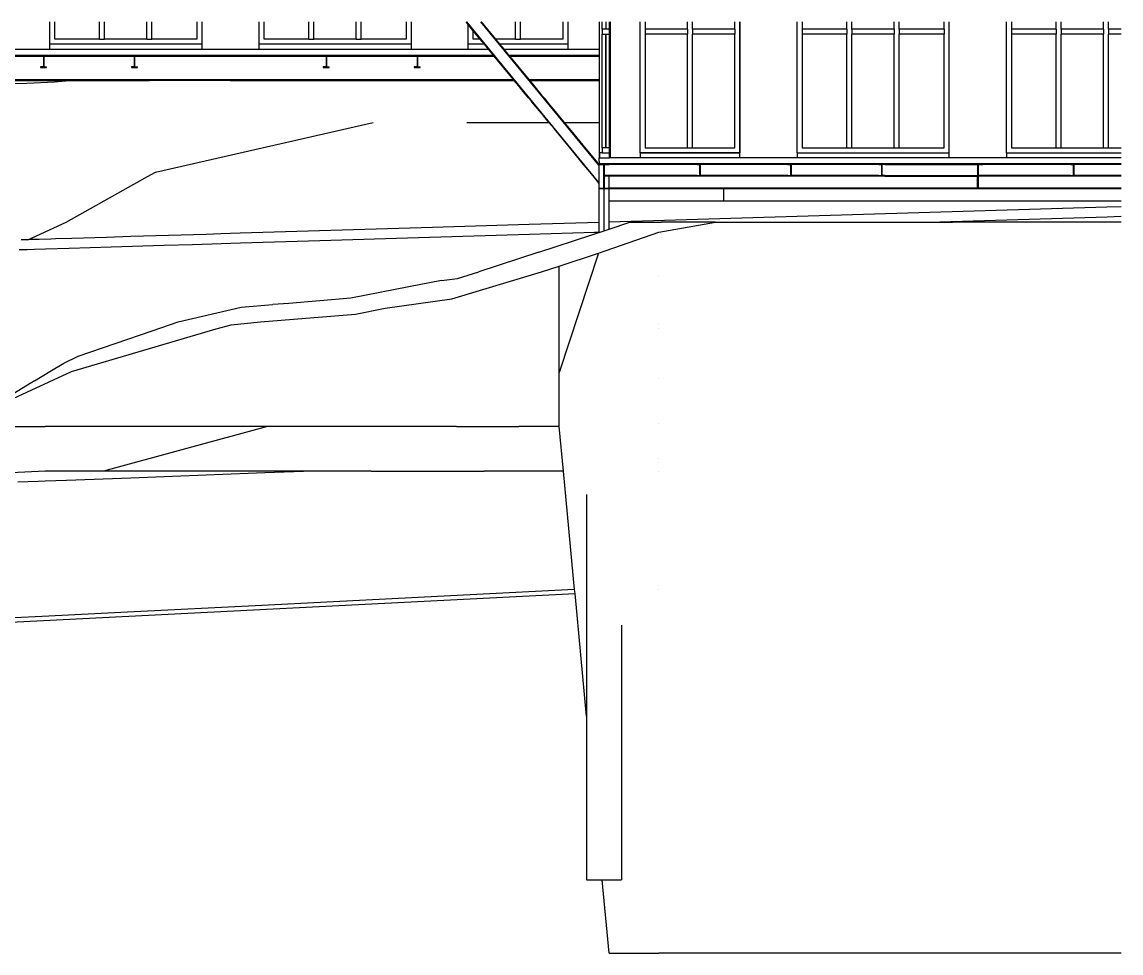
# Model space of a CAD drawing. Extents: x -31.2 to 31.2, y -10.6 to 11.8.
# Drawn here: x 9.1 to 31.16, y -6.93 to 11.76 of the extents above; entities that cross this region are included whole.
import ezdxf

# ---------------------------------------------------------------- set-up
doc = ezdxf.new("R2010")
doc.units = 0
doc.layers.get('0').update_dxf_attribs({"linetype": 'CONTINUOUS'})
doc.layers.add('SECTIONCUTEDGES', color=7, linetype='CONTINUOUS')

msp = doc.modelspace()

# ---------------------------------------------------------------- linework, layer by layer
for p, q in [((9.657, 11.311), (9.657, 11.757)), ((9.757, 11.411), (9.757, 11.757)), ((10.657, 11.411), (10.657, 11.757)), ((10.757, 11.411), (10.757, 11.757)), ((11.607, 11.411), (11.607, 11.757)), ((11.707, 11.411), (11.707, 11.757)), ((12.607, 11.757), (12.607, 11.411)), ((12.707, 11.757), (12.707, 11.311)), ((13.857, 11.311), (13.857, 11.757)), ((13.957, 11.411), (13.957, 11.757)), ((14.857, 11.411), (14.857, 11.757)), ((14.957, 11.411), (14.957, 11.757)), ((15.807, 11.411), (15.807, 11.757)), ((15.907, 11.411), (15.907, 11.757)), ((16.807, 11.757), (16.807, 11.411)), ((16.907, 11.757), (16.907, 11.311)), ((18.057, 11.704), (18.012, 11.757)), ((20.678, 8.538), (18.025, 11.757)), ((18.057, 11.311), (18.057, 11.704)), ((18.157, 11.582), (18.057, 11.704)), ((20.678, 8.885), (18.311, 11.757)), ((18.609, 11.411), (18.323, 11.757)), ((19.007, 11.411), (19.007, 11.757)), ((19.107, 11.411), (19.107, 11.757)), ((19.957, 11.757), (19.957, 11.411)), ((20.057, 11.757), (20.057, 11.311)), ((20.682, 11.757), (20.682, 11.211)), ((20.692, 9.131), (20.692, 11.757)), ((20.692, 9.131), (20.692, 11.757)), ((20.742, 11.611), (20.742, 11.757)), ((20.892, 11.611), (20.892, 11.757)), ((20.902, 11.757), (20.902, 9.031)), ((21.507, 9.131), (21.507, 11.757)), ((21.507, 9.131), (21.507, 11.757)), ((21.607, 11.757), (21.607, 11.611)), ((22.457, 11.611), (22.457, 11.757)), ((22.557, 11.611), (22.557, 11.757)), ((23.407, 11.611), (23.407, 11.757)), ((23.507, 9.131), (23.507, 11.757)), ((23.507, 11.757), (23.507, 9.131)), ((24.657, 9.131), (24.657, 11.757)), ((24.757, 11.757), (24.757, 11.611)), ((25.657, 11.611), (25.657, 11.757)), ((25.757, 11.611), (25.757, 11.757)), ((26.607, 11.611), (26.607, 11.757)), ((26.707, 11.611), (26.707, 11.757)), ((27.607, 11.611), (27.607, 11.757)), ((27.707, 9.131), (27.707, 11.757)), ((28.857, 9.131), (28.857, 11.757)), ((28.957, 11.757), (28.957, 11.611)), ((29.857, 11.611), (29.857, 11.757)), ((29.957, 11.611), (29.957, 11.757)), ((30.807, 11.611), (30.807, 11.757)), ((30.907, 11.611), (30.907, 11.757)), ((18.157, 11.411), (18.157, 11.582)), ((18.298, 11.411), (18.157, 11.582)), ((20.742, 9.231), (20.742, 11.511)), ((20.892, 9.231), (20.892, 11.511)), ((22.457, 11.611), (21.607, 11.611)), ((21.607, 11.611), (21.607, 11.511)), ((22.457, 11.511), (21.607, 11.511)), ((21.607, 11.511), (21.607, 9.231)), ((22.457, 11.611), (22.457, 11.511)), ((22.457, 9.231), (22.457, 11.511)), ((23.407, 11.611), (22.557, 11.611)), ((22.557, 11.611), (22.557, 11.511)), ((23.407, 11.511), (22.557, 11.511)), ((22.557, 9.231), (22.557, 11.511)), ((23.407, 11.611), (23.407, 11.511)), ((23.407, 9.231), (23.407, 11.511)), ((25.657, 11.611), (24.757, 11.611)), ((24.757, 11.611), (24.757, 11.511)), ((25.657, 11.511), (24.757, 11.511)), ((24.757, 11.511), (24.757, 9.231)), ((25.657, 11.611), (25.657, 11.511)), ((25.657, 9.231), (25.657, 11.511)), ((26.607, 11.611), (25.757, 11.611)), ((25.757, 11.611), (25.757, 11.511)), ((26.607, 11.511), (25.757, 11.511)), ((25.757, 9.231), (25.757, 11.511)), ((26.607, 11.611), (26.607, 11.511)), ((26.607, 9.231), (26.607, 11.511)), ((27.607, 11.611), (26.707, 11.611)), ((26.707, 11.611), (26.707, 11.511)), ((27.607, 11.511), (26.707, 11.511)), ((26.707, 9.231), (26.707, 11.511)), ((27.607, 11.611), (27.607, 11.511)), ((27.607, 9.231), (27.607, 11.511)), ((29.857, 11.611), (28.957, 11.611)), ((28.957, 11.611), (28.957, 11.511)), ((29.857, 11.511), (28.957, 11.511)), ((28.957, 11.511), (28.957, 9.231)), ((29.857, 11.611), (29.857, 11.511)), ((29.857, 9.231), (29.857, 11.511)), ((30.807, 11.611), (29.957, 11.611)), ((29.957, 11.611), (29.957, 11.511)), ((30.807, 11.511), (29.957, 11.511)), ((29.957, 9.231), (29.957, 11.511)), ((30.807, 11.611), (30.807, 11.511)), ((30.807, 9.231), (30.807, 11.511)), ((31.157, 11.611), (30.907, 11.611)), ((30.907, 11.611), (30.907, 11.511)), ((31.157, 11.511), (30.907, 11.511)), ((30.907, 9.231), (30.907, 11.511)), ((12.707, 11.311), (9.657, 11.311)), ((9.657, 11.211), (9.657, 11.311)), ((10.657, 11.411), (9.757, 11.411)), ((10.657, 11.411), (10.757, 11.411)), ((11.607, 11.411), (10.757, 11.411)), ((11.607, 11.411), (11.707, 11.411)), ((12.607, 11.411), (11.707, 11.411)), ((12.707, 11.311), (12.707, 11.211)), ((16.907, 11.311), (13.857, 11.311)), ((13.857, 11.211), (13.857, 11.311)), ((14.857, 11.411), (13.957, 11.411)), ((14.857, 11.411), (14.957, 11.411)), ((15.807, 11.411), (14.957, 11.411)), ((15.807, 11.411), (15.907, 11.411)), ((16.807, 11.411), (15.907, 11.411)), ((16.907, 11.311), (16.907, 11.211)), ((18.38, 11.311), (18.057, 11.311)), ((18.057, 11.211), (18.057, 11.311)), ((18.298, 11.411), (18.157, 11.411)), ((18.38, 11.311), (18.298, 11.411)), ((18.463, 11.211), (18.38, 11.311)), ((19.007, 11.411), (18.609, 11.411)), ((18.691, 11.311), (18.609, 11.411)), ((20.057, 11.311), (18.691, 11.311)), ((18.774, 11.211), (18.691, 11.311)), ((19.007, 11.411), (19.107, 11.411)), ((19.957, 11.411), (19.107, 11.411)), ((20.057, 11.311), (20.057, 11.211)), ((5.882, 11.091), (18.562, 11.091)), ((5.882, 11.085), (18.566, 11.085)), ((7.71, 11.069), (9.529, 11.069)), ((8.507, 11.211), (9.657, 11.211)), ((9.529, 11.069), (9.529, 10.855)), ((9.529, 11.069), (9.535, 11.069)), ((9.535, 11.069), (9.535, 10.855)), ((9.535, 11.069), (11.354, 11.069)), ((9.657, 11.211), (12.707, 11.211)), ((11.354, 11.069), (11.354, 10.855)), ((11.354, 11.069), (11.36, 11.069)), ((11.36, 11.069), (11.36, 10.855)), ((11.36, 11.069), (15.204, 11.069)), ((12.707, 11.211), (13.857, 11.211)), ((13.857, 11.211), (16.907, 11.211)), ((15.204, 11.069), (15.204, 10.855)), ((15.204, 11.069), (15.21, 11.069)), ((15.21, 11.069), (15.21, 10.855)), ((15.21, 11.069), (17.029, 11.069)), ((16.907, 11.211), (18.057, 11.211)), ((17.029, 11.069), (17.029, 10.855)), ((17.029, 11.069), (17.035, 11.069)), ((17.035, 11.069), (17.035, 10.855)), ((17.035, 11.069), (18.579, 11.069)), ((18.057, 11.211), (18.463, 11.211)), ((18.562, 11.091), (18.463, 11.211)), ((18.566, 11.085), (18.562, 11.091)), ((18.579, 11.069), (18.566, 11.085)), ((18.965, 10.601), (18.579, 11.069)), ((18.774, 11.211), (20.057, 11.211)), ((18.873, 11.091), (18.774, 11.211)), ((18.873, 11.091), (20.682, 11.091)), ((18.877, 11.085), (18.873, 11.091)), ((18.89, 11.069), (18.877, 11.085)), ((18.877, 11.085), (20.682, 11.085)), ((18.89, 11.069), (20.682, 11.069)), ((19.276, 10.601), (18.89, 11.069)), ((20.057, 11.211), (20.682, 11.211)), ((20.682, 11.211), (20.682, 11.091)), ((20.682, 11.091), (20.682, 11.085)), ((20.682, 11.085), (20.682, 11.069)), ((20.682, 11.069), (20.682, 10.601)), ((9.472, 10.855), (9.472, 10.845)), ((9.529, 10.855), (9.472, 10.855)), ((9.472, 10.845), (9.592, 10.845)), ((9.535, 10.855), (9.592, 10.855)), ((9.592, 10.845), (9.592, 10.855)), ((11.297, 10.855), (11.297, 10.845)), ((11.354, 10.855), (11.297, 10.855)), ((11.297, 10.845), (11.417, 10.845)), ((11.36, 10.855), (11.417, 10.855)), ((11.417, 10.845), (11.417, 10.855)), ((15.147, 10.855), (15.147, 10.845)), ((15.204, 10.855), (15.147, 10.855)), ((15.147, 10.845), (15.267, 10.845)), ((15.21, 10.855), (15.267, 10.855)), ((15.267, 10.845), (15.267, 10.855)), ((16.972, 10.855), (16.972, 10.845)), ((17.029, 10.855), (16.972, 10.855)), ((16.972, 10.845), (17.092, 10.845)), ((17.035, 10.855), (17.092, 10.855)), ((17.092, 10.845), (17.092, 10.855)), ((5.882, 10.601), (18.965, 10.601)), ((18.978, 10.585), (18.965, 10.601)), ((19.276, 10.601), (20.682, 10.601)), ((19.289, 10.585), (19.276, 10.601)), ((20.682, 10.601), (20.682, 10.585)), ((8.839, 10.585), (10.054, 10.585)), ((8.934, 10.522), (9.198, 10.531)), ((9.198, 10.531), (9.752, 10.553)), ((9.752, 10.553), (10.054, 10.585)), ((10.054, 10.585), (11.562, 10.585)), ((11.562, 10.585), (11.659, 10.585)), ((13.276, 10.585), (11.659, 10.585)), ((13.276, 10.585), (13.641, 10.585)), ((13.641, 10.585), (16.418, 10.585)), ((16.418, 10.585), (16.646, 10.585)), ((16.646, 10.585), (16.834, 10.585)), ((16.834, 10.585), (18.978, 10.585)), ((19.061, 10.485), (18.978, 10.585)), ((19.127, 10.405), (19.061, 10.485)), ((19.199, 10.317), (19.127, 10.405)), ((19.289, 10.585), (19.855, 10.585)), ((19.343, 10.52), (19.289, 10.585)), ((19.399, 10.452), (19.343, 10.52)), ((19.477, 10.358), (19.399, 10.452)), ((19.855, 10.585), (20.173, 10.585)), ((20.173, 10.585), (20.682, 10.585)), ((20.682, 10.585), (20.682, 10.535)), ((20.682, 10.535), (20.682, 10.412)), ((20.682, 10.412), (20.682, 10.32)), ((19.266, 10.236), (19.199, 10.317)), ((19.317, 10.174), (19.266, 10.236)), ((19.362, 10.12), (19.317, 10.174)), ((19.548, 10.271), (19.477, 10.358)), ((19.603, 10.205), (19.548, 10.271)), ((19.645, 10.154), (19.603, 10.205)), ((19.693, 10.096), (19.645, 10.154)), ((20.682, 10.32), (20.682, 10.276)), ((20.682, 10.276), (20.682, 10.196)), ((20.682, 10.196), (20.682, 10.069)), ((19.406, 10.067), (19.362, 10.12)), ((19.523, 9.925), (19.406, 10.067)), ((19.805, 9.96), (19.693, 10.096)), ((19.987, 9.739), (19.805, 9.96)), ((20.682, 10.069), (20.682, 9.739)), ((11.776, 8.739), (16.146, 9.739)), ((18.026, 9.739), (19.676, 9.739)), ((19.676, 9.739), (19.523, 9.925)), ((19.777, 9.617), (19.676, 9.739)), ((19.987, 9.739), (20.636, 9.739)), ((20.055, 9.656), (19.987, 9.739)), ((20.636, 9.739), (20.682, 9.739)), ((20.682, 9.739), (20.682, 9.255)), ((19.871, 9.502), (19.777, 9.617)), ((20.145, 9.17), (19.871, 9.502)), ((20.119, 9.579), (20.055, 9.656)), ((20.42, 9.214), (20.119, 9.579)), ((20.369, 8.899), (20.145, 9.17)), ((20.627, 8.963), (20.42, 9.214)), ((20.682, 9.255), (20.682, 9.031)), ((21.507, 9.131), (23.507, 9.131)), ((21.507, 9.131), (21.507, 9.031)), ((23.507, 9.131), (21.507, 9.131)), ((21.607, 9.231), (22.457, 9.231)), ((22.457, 9.231), (22.557, 9.231)), ((22.557, 9.231), (23.407, 9.231)), ((23.507, 9.031), (23.507, 9.131)), ((24.657, 9.131), (27.707, 9.131)), ((24.657, 9.131), (24.657, 9.031)), ((24.757, 9.231), (25.657, 9.231)), ((25.657, 9.231), (25.757, 9.231)), ((25.757, 9.231), (26.607, 9.231)), ((26.607, 9.231), (26.707, 9.231)), ((26.707, 9.231), (27.607, 9.231)), ((27.707, 9.031), (27.707, 9.131)), ((28.857, 9.131), (31.157, 9.131)), ((28.857, 9.131), (28.857, 9.031)), ((28.957, 9.231), (29.857, 9.231)), ((29.857, 9.231), (29.957, 9.231)), ((29.957, 9.231), (30.807, 9.231)), ((30.807, 9.231), (30.907, 9.231)), ((30.907, 9.231), (31.157, 9.231)), ((20.41, 8.849), (20.369, 8.899)), ((20.5, 8.739), (20.41, 8.849)), ((20.678, 8.9), (20.627, 8.963)), ((20.678, 8.9), (20.678, 8.892)), ((20.678, 8.892), (20.678, 8.885)), ((20.678, 8.885), (20.678, 8.739)), ((20.682, 8.905), (20.682, 8.911)), ((20.682, 8.739), (20.682, 8.889)), ((20.782, 8.905), (20.782, 8.911)), ((20.882, 8.905), (20.882, 8.911)), ((22.647, 8.905), (20.882, 8.905)), ((22.647, 8.895), (20.882, 8.895)), ((23.184, 8.905), (22.767, 8.905)), ((24.472, 8.895), (22.767, 8.895)), ((23.184, 8.905), (23.184, 8.911)), ((24.472, 8.905), (23.184, 8.905)), ((26.297, 8.905), (24.592, 8.905)), ((26.297, 8.895), (24.592, 8.895)), ((26.417, 8.905), (28.182, 8.905)), ((26.417, 8.895), (28.182, 8.895)), ((30.147, 8.905), (28.382, 8.905)), ((30.147, 8.895), (28.382, 8.895)), ((31.157, 8.905), (30.267, 8.905)), ((31.157, 8.895), (30.267, 8.895)), ((9.986, 7.739), (11.62, 8.652)), ((11.62, 8.652), (11.776, 8.739)), ((20.64, 8.569), (20.5, 8.739)), ((20.678, 8.739), (20.678, 8.579)), ((20.682, 8.58), (20.682, 8.739)), ((22.647, 8.675), (20.787, 8.675)), ((20.882, 8.665), (20.787, 8.665)), ((22.647, 8.665), (20.882, 8.665)), ((20.882, 8.421), (20.882, 8.665)), ((24.472, 8.675), (22.767, 8.675)), ((24.472, 8.665), (22.767, 8.665)), ((26.297, 8.675), (24.592, 8.675)), ((26.297, 8.665), (24.592, 8.665)), ((26.417, 8.675), (28.277, 8.675)), ((26.417, 8.665), (28.277, 8.665)), ((30.147, 8.675), (28.287, 8.675)), ((30.147, 8.665), (28.287, 8.665)), ((31.157, 8.675), (30.267, 8.675)), ((31.157, 8.665), (30.267, 8.665)), ((20.678, 8.523), (20.64, 8.569)), ((20.678, 8.579), (20.678, 8.538)), ((20.678, 8.538), (20.678, 8.523)), ((20.682, 8.421), (20.682, 8.58)), ((20.682, 7.739), (20.682, 8.405)), ((20.782, 7.567), (20.782, 8.405)), ((28.182, 8.421), (20.882, 8.421)), ((23.184, 8.405), (20.882, 8.405)), ((20.882, 8.161), (20.882, 8.405)), ((23.184, 8.161), (23.184, 8.405)), ((28.182, 8.405), (23.184, 8.405)), ((31.157, 8.421), (28.382, 8.421)), ((31.157, 8.405), (28.382, 8.405)), ((23.184, 8.161), (20.882, 8.161)), ((20.882, 7.738), (20.882, 8.161)), ((30.871, 8.04), (20.882, 7.738)), ((31.157, 8.161), (23.184, 8.161)), ((31.157, 8.049), (30.871, 8.04)), ((9.216, 7.386), (9.986, 7.739)), ((20.682, 7.732), (19.276, 7.69)), ((20.682, 7.732), (20.682, 7.739)), ((20.682, 7.534), (20.682, 7.732)), ((20.882, 7.6), (20.882, 7.738)), ((21.884, 7.541), (23.02, 7.739)), ((30.877, 7.841), (27.519, 7.739)), ((31.157, 7.849), (30.877, 7.841)), ((13.093, 7.503), (12.797, 7.494)), ((13.478, 7.515), (13.093, 7.503)), ((16.665, 7.611), (13.478, 7.515)), ((17.341, 7.631), (16.665, 7.611)), ((19.276, 7.69), (17.341, 7.631)), ((19.72, 7.503), (19.282, 7.49)), ((20.588, 7.529), (19.72, 7.503)), ((20.677, 7.532), (20.588, 7.529)), ((20.669, 7.114), (21.882, 7.54)), ((21.882, 7.54), (21.884, 7.541)), ((9.117, 7.383), (9.082, 7.382)), ((9.207, 7.385), (9.117, 7.383)), ((9.216, 7.386), (9.207, 7.385)), ((9.292, 7.388), (9.216, 7.386)), ((9.441, 7.392), (9.292, 7.388)), ((9.679, 7.4), (9.441, 7.392)), ((9.769, 7.402), (9.679, 7.4)), ((10.099, 7.412), (9.769, 7.402)), ((10.796, 7.433), (10.099, 7.412)), ((11.285, 7.448), (10.796, 7.433)), ((12.797, 7.494), (11.285, 7.448)), ((12.519, 7.285), (11.951, 7.268)), ((13.484, 7.315), (12.519, 7.285)), ((15.074, 7.363), (13.484, 7.315)), ((17.059, 7.423), (15.074, 7.363)), ((19.282, 7.49), (17.059, 7.423)), ((9.201, 7.185), (9.04, 7.18)), ((9.348, 7.19), (9.201, 7.185)), ((9.572, 7.196), (9.348, 7.19)), ((10.045, 7.211), (9.572, 7.196)), ((10.891, 7.236), (10.045, 7.211)), ((11.951, 7.268), (10.891, 7.236)), ((19.882, 6.856), (20.669, 7.114)), ((20.669, 7.114), (19.882, 4.72)), ((19.526, 6.739), (19.882, 6.856)), ((19.882, 4.72), (19.882, 6.856)), ((17.725, 6.199), (19.526, 6.739)), ((21.884, 6.647), (21.882, 6.647)), ((16.391, 6.011), (17.725, 6.199)), ((15.791, 5.894), (16.391, 6.011)), ((13.298, 5.679), (13.888, 5.739)), ((13.888, 5.739), (15.791, 5.894)), ((10.093, 4.739), (12.994, 5.599)), ((12.994, 5.599), (13.298, 5.679)), ((21.882, 5.71), (21.884, 5.71)), ((21.884, 5.609), (21.882, 5.609)), ((8.751, 4.117), (10.093, 4.739)), ((19.882, 3.639), (19.882, 4.72)), ((21.884, 4.6), (21.882, 4.6)), ((8.751, 3.639), (9.567, 3.639)), ((10.093, 3.639), (9.567, 3.639)), ((10.733, 3.639), (10.093, 3.639)), ((14.024, 3.639), (10.733, 2.739)), ((12.994, 3.639), (10.733, 3.639)), ((13.298, 3.639), (12.994, 3.639)), ((13.888, 3.639), (13.298, 3.639)), ((14.024, 3.639), (13.888, 3.639)), ((14.117, 3.639), (14.024, 3.639)), ((15.791, 3.639), (14.117, 3.639)), ((16.391, 3.639), (15.791, 3.639)), ((17.1, 3.639), (16.391, 3.639)), ((17.725, 3.639), (17.1, 3.639)), ((17.82, 3.639), (17.725, 3.639)), ((17.82, 3.639), (19.069, 3.639)), ((19.505, 3.639), (19.069, 3.639)), ((19.526, 3.639), (19.505, 3.639)), ((19.882, 3.639), (19.526, 3.639)), ((19.967, 2.739), (19.882, 3.639)), ((21.882, 3.701), (21.884, 3.701)), ((21.882, 2.989), (21.884, 2.989)), ((21.882, 2.908), (21.884, 2.908)), ((21.882, 2.906), (21.884, 2.906)), ((9.567, 2.739), (5.882, 2.576)), ((10.733, 2.739), (9.567, 2.739)), ((14.746, 2.739), (10.733, 2.739)), ((11.954, 2.634), (13.976, 2.71)), ((13.976, 2.71), (14.746, 2.739)), ((15.005, 2.739), (14.746, 2.739)), ((16.106, 2.739), (15.005, 2.739)), ((16.106, 2.739), (18.152, 2.739)), ((18.152, 2.739), (18.376, 2.739)), ((19.967, 2.739), (18.376, 2.739)), ((20.191, 0.364), (19.967, 2.739)), ((21.884, 2.739), (21.882, 2.739)), ((9.013, 2.523), (9.426, 2.539)), ((9.426, 2.539), (9.566, 2.544)), ((9.566, 2.544), (9.996, 2.56)), ((9.996, 2.56), (11.283, 2.609)), ((11.283, 2.609), (11.954, 2.634)), ((20.432, 2.274), (20.432, -1.689)), ((21.884, 0.45), (21.882, 0.45)), ((6.132, -0.427), (20.199, 0.286)), ((18.095, 0.258), (13.914, 0.046)), ((20.191, 0.364), (18.095, 0.258)), ((20.199, 0.286), (20.191, 0.364)), ((20.432, -2.176), (20.199, 0.286)), ((21.882, 0.371), (21.884, 0.371)), ((13.914, 0.046), (11.22, -0.09)), ((9.503, -0.177), (8.949, -0.205)), ((11.22, -0.09), (9.503, -0.177)), ((21.132, -0.349), (21.132, -3.315)), ((20.432, -1.689), (20.432, -2.176)), ((20.432, -2.176), (20.432, -5.465)), ((21.132, -3.315), (21.132, -5.465)), ((20.432, -5.465), (20.743, -5.465)), ((20.882, -6.933), (20.743, -5.465)), ((20.743, -5.465), (20.756, -5.465)), ((20.756, -5.465), (20.859, -5.465)), ((20.859, -5.465), (20.983, -5.465)), ((20.983, -5.465), (21.132, -5.465)), ((20.882, -6.933), (21.882, -6.933)), ((21.884, -6.933), (21.882, -6.933)), ((23.02, -6.933), (21.884, -6.933)), ((25.337, -6.933), (23.02, -6.933)), ((25.914, -6.933), (25.337, -6.933)), ((27.773, -6.933), (25.914, -6.933)), ((31.157, -6.933), (27.773, -6.933))]:
    msp.add_line(p, q)
at = {"layer": 'SECTIONCUTEDGES'}
for p, q in [((20.816, 11.757), (20.816, 11.611)), ((20.742, 11.611), (20.742, 11.511)), ((20.816, 11.611), (20.742, 11.611)), ((20.742, 11.511), (20.816, 11.511)), ((20.892, 11.611), (20.816, 11.611)), ((20.816, 11.511), (20.816, 9.231)), ((20.816, 9.231), (20.817, 11.511)), ((20.817, 11.511), (20.816, 11.511)), ((20.817, 11.511), (20.892, 11.511)), ((20.892, 11.511), (20.892, 11.611)), ((20.692, 9.131), (20.692, 9.031)), ((20.742, 9.131), (20.692, 9.131)), ((20.742, 9.231), (20.742, 9.131)), ((20.816, 9.231), (20.742, 9.231)), ((20.742, 9.131), (20.892, 9.131)), ((20.892, 9.231), (20.816, 9.231)), ((20.892, 9.131), (20.892, 9.231)), ((20.892, 9.031), (20.892, 9.131)), ((20.692, 9.031), (20.682, 9.031)), ((20.682, 8.976), (20.682, 9.031)), ((20.682, 8.961), (20.682, 8.976)), ((20.682, 8.961), (20.682, 8.911)), ((20.782, 8.911), (20.682, 8.911)), ((20.682, 8.893), (20.682, 8.905)), ((20.682, 8.905), (20.782, 8.905)), ((20.682, 8.889), (20.682, 8.893)), ((20.777, 8.889), (20.682, 8.889)), ((20.692, 9.031), (20.892, 9.031)), ((20.777, 8.421), (20.777, 8.889)), ((20.882, 8.911), (20.782, 8.911)), ((20.782, 8.905), (20.882, 8.905)), ((20.882, 8.889), (20.787, 8.889)), ((20.787, 8.889), (20.787, 8.675)), ((23.184, 8.911), (20.882, 8.911)), ((20.882, 8.895), (20.882, 8.905)), ((20.882, 8.895), (20.882, 8.889)), ((20.902, 9.031), (20.892, 9.031)), ((21.507, 9.031), (20.902, 9.031)), ((23.507, 9.031), (21.507, 9.031)), ((22.647, 8.895), (22.647, 8.905)), ((22.647, 8.905), (22.767, 8.905)), ((22.647, 8.895), (22.704, 8.895)), ((22.704, 8.675), (22.704, 8.895)), ((22.71, 8.895), (22.704, 8.895)), ((22.767, 8.895), (22.71, 8.895)), ((22.71, 8.895), (22.71, 8.675)), ((22.767, 8.895), (22.767, 8.905)), ((31.157, 8.911), (23.184, 8.911)), ((24.657, 9.031), (23.507, 9.031)), ((24.472, 8.895), (24.472, 8.905)), ((24.472, 8.905), (24.592, 8.905)), ((24.472, 8.895), (24.529, 8.895)), ((24.529, 8.675), (24.529, 8.895)), ((24.535, 8.895), (24.529, 8.895)), ((24.592, 8.895), (24.535, 8.895)), ((24.535, 8.895), (24.535, 8.675)), ((24.592, 8.895), (24.592, 8.905)), ((27.707, 9.031), (24.657, 9.031)), ((26.297, 8.895), (26.297, 8.905)), ((26.297, 8.905), (26.417, 8.905)), ((26.297, 8.895), (26.354, 8.895)), ((26.354, 8.675), (26.354, 8.895)), ((26.36, 8.895), (26.354, 8.895)), ((26.36, 8.675), (26.36, 8.895)), ((26.417, 8.895), (26.36, 8.895)), ((26.417, 8.895), (26.417, 8.905)), ((28.857, 9.031), (27.707, 9.031)), ((28.382, 8.905), (28.182, 8.905)), ((28.182, 8.895), (28.182, 8.905)), ((28.182, 8.889), (28.182, 8.895)), ((28.277, 8.889), (28.182, 8.889)), ((28.277, 8.889), (28.277, 8.675)), ((28.382, 8.889), (28.287, 8.889)), ((28.287, 8.889), (28.287, 8.675)), ((28.382, 8.895), (28.382, 8.905)), ((28.382, 8.895), (28.382, 8.889)), ((31.157, 9.031), (28.857, 9.031)), ((30.147, 8.895), (30.147, 8.905)), ((30.147, 8.905), (30.267, 8.905)), ((30.147, 8.895), (30.204, 8.895)), ((30.204, 8.675), (30.204, 8.895)), ((30.21, 8.895), (30.204, 8.895)), ((30.267, 8.895), (30.21, 8.895)), ((30.21, 8.895), (30.21, 8.675)), ((30.267, 8.895), (30.267, 8.905)), ((20.787, 8.665), (20.787, 8.675)), ((20.787, 8.665), (20.787, 8.421)), ((22.647, 8.665), (22.647, 8.675)), ((22.647, 8.675), (22.704, 8.675)), ((22.767, 8.665), (22.647, 8.665)), ((22.767, 8.675), (22.71, 8.675)), ((22.767, 8.665), (22.767, 8.675)), ((24.472, 8.665), (24.472, 8.675)), ((24.472, 8.675), (24.529, 8.675)), ((24.592, 8.665), (24.472, 8.665)), ((24.592, 8.675), (24.535, 8.675)), ((24.592, 8.665), (24.592, 8.675)), ((26.297, 8.665), (26.297, 8.675)), ((26.297, 8.675), (26.354, 8.675)), ((26.417, 8.665), (26.297, 8.665)), ((26.417, 8.675), (26.36, 8.675)), ((26.417, 8.665), (26.417, 8.675)), ((28.277, 8.665), (28.277, 8.675)), ((28.277, 8.421), (28.277, 8.665)), ((28.287, 8.665), (28.287, 8.675)), ((28.287, 8.665), (28.287, 8.421)), ((30.147, 8.665), (30.147, 8.675)), ((30.147, 8.675), (30.204, 8.675)), ((30.267, 8.665), (30.147, 8.665)), ((30.267, 8.675), (30.21, 8.675)), ((30.267, 8.665), (30.267, 8.675)), ((20.682, 8.405), (20.682, 8.421)), ((20.682, 8.421), (20.777, 8.421)), ((20.782, 8.405), (20.682, 8.405)), ((20.882, 8.405), (20.782, 8.405)), ((20.787, 8.421), (20.882, 8.421)), ((20.882, 8.421), (20.882, 8.405)), ((28.277, 8.421), (28.182, 8.421)), ((28.182, 8.405), (28.182, 8.421)), ((28.382, 8.405), (28.182, 8.405)), ((28.382, 8.421), (28.287, 8.421)), ((28.382, 8.421), (28.382, 8.405)), ((20.882, 7.6), (21.302, 7.739)), ((21.302, 7.739), (21.926, 7.739)), ((23.02, 7.739), (21.926, 7.739)), ((23.02, 7.739), (25.337, 7.739)), ((25.337, 7.739), (25.914, 7.739)), ((25.914, 7.739), (27.519, 7.739)), ((27.519, 7.739), (27.773, 7.739)), ((31.157, 7.739), (27.773, 7.739)), ((20.539, 7.486), (20.677, 7.532)), ((20.677, 7.532), (20.682, 7.534)), ((20.682, 7.534), (20.782, 7.567)), ((20.782, 7.567), (20.882, 7.6)), ((19.473, 7.133), (20.539, 7.486)), ((19.473, 7.133), (18.27, 6.739)), ((17.84, 6.61), (18.27, 6.739)), ((16.865, 6.438), (15.699, 6.211)), ((17.521, 6.565), (16.865, 6.438)), ((17.521, 6.565), (17.84, 6.61)), ((15.699, 6.211), (14.454, 6.109)), ((12.237, 5.739), (13.499, 6.034)), ((13.499, 6.034), (14.136, 6.083)), ((14.454, 6.109), (14.136, 6.083)), ((11.71, 5.558), (12.237, 5.739)), ((10.225, 5.048), (11.71, 5.558)), ((9.659, 4.739), (9.94, 4.91)), ((9.94, 4.91), (10.225, 5.048)), ((9.353, 4.554), (9.659, 4.739)), ((9.353, 4.554), (8.946, 4.309))]:
    msp.add_line(p, q, dxfattribs=at)

doc.saveas('drawing.dxf')
